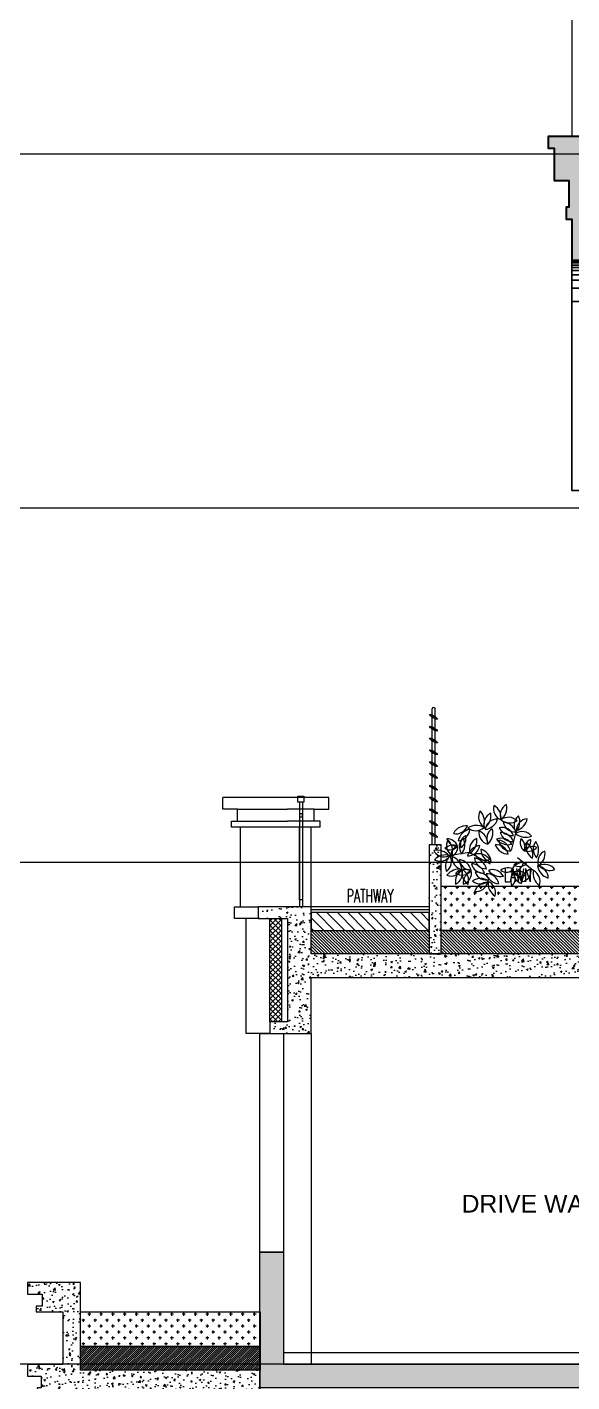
# Model space of a CAD drawing. Header units: millimetres. Extents: x -414464 to 1686, y -90036 to 108605.
# Drawn here: x -127177 to -122561, y 11365 to 22840 of the extents above; entities that cross this region are included whole.
import ezdxf

# ---------------------------------------------------------------- set-up
doc = ezdxf.new("R2010")
doc.units = ezdxf.units.MM
doc.header["$LTSCALE"] = 1000
doc.header["$MEASUREMENT"] = 0
doc.linetypes.add('AUDIT_D_120904163729-0', pattern=[0])
doc.linetypes.add('HIDDEN2', pattern=[0.1875, 0.125, -0.0625])
doc.layers.get('0').update_dxf_attribs({"linetype": 'AUDIT_D_120904163729-0'})
for name, color, linetype in [('a-dim', 1, 'Continuous'), ('A-DW NAME', 7, 'Continuous'), ('a-floor finish', 26, 'Continuous'), ('a-hat rcc', 252, 'Continuous'), ('a-hatch', 252, 'Continuous'), ('a-pl ele', 225, 'Continuous'), ('A-RAILING', 44, 'Continuous'), ('a-rcc', 3, 'Continuous'), ('ELEV 5', 8, 'Continuous'), ('HATCH', 8, 'Continuous'), ('HATCH 150', 8, 'Continuous'), ('LEVEL', 7, 'Continuous'), ('PRESTXT', 7, 'Continuous'), ('T8_PROFILE SECTIONS$0$ELEV 5', 8, 'Continuous'), ('WALL', 6, 'Continuous')]:
    doc.layers.add(name, color=color, linetype=linetype)
doc.layers.add('A-SLAB', color=3, linetype='Continuous', lineweight=35)
doc.layers.add('ele', color=1, linetype='Continuous', lineweight=30)
doc.styles.add('arial', font='sanss___.ttf')
doc.styles.add('ATTR', font='romans.shx', dxfattribs={"width": 0.8, "height": 0.7})
doc.styles.add('DIM150', font='SIMPLEX.shx', dxfattribs={"width": 0.6})
pattern_1 = [(135, (-186473.563, -156242.402), (-13.2582521, -13.2582521), [])]
pattern_2 = [(50, (-181260.02, -158031.87), (143.45204, -12.55043), [15, -165]), (355, (-181260.02, -158031.87), (-27.75027, 150.43843), [12, -132]), (100.451444, (-181248.06, -158032.91), (115.70177, 137.888), [12.74804, -140.22842]), (46.1842, (-181260.02, -157991.87), (213.44827, -33.10386), [22.5, -247.5]), (96.63564, (-181242.23, -157994.63), (186.9324, 194.82372), [19.12207, -210.34275]), (351.18416, (-181260.02, -157991.87), (186.9324, 194.82372), [18, -198]), (21, (-181240.02, -158001.87), (119.38141, -80.52378), [15, -165]), (326, (-181240.02, -158001.87), (48.66307, 145.03001), [12, -132]), (71.451445, (-181230.07, -158008.58), (168.04448, 64.50623), [12.74804, -140.22842]), (37.5, (-181260.02, -158031.87), (2.431971, 66.578771), [0, -130.4, 0, -134, 0, -132.5]), (7.5, (-181260.02, -158031.87), (52.613907, 78.882342), [0, -76.4, 0, -127.4, 0, -50.5]), (327.5, (-181304.62, -158031.87), (106.764487, -4.510974), [0, -50, 0, -156, 0, -207]), (317.5, (-181324.62, -158031.87), (116.637234, 20.020996), [0, -65, 0, -103.6, 0, -147])]

# ---------------------------------------------------------------- blocks, each defined once
blk = doc.blocks.new('A$C50ED7ECD')
at = {"layer": 'LEVEL', "color": 8, "linetype": 'HIDDEN2', "ltscale": 5}
for p, q in [((147.4587, 21.765), (63.4951, 21.765)), ((147.4587, 18.765), (63.4951, 18.765)), ((147.4587, 15.765), (63.4951, 15.765)), ((147.4587, 11.515), (63.4951, 11.515))]:
    blk.add_line(p, q, dxfattribs=at)
blk = doc.blocks.new('T9-Typical floor sec')
at = {"layer": 'T8_PROFILE SECTIONS$0$ELEV 5', "ltscale": 0.7, "elevation": 0}
blk.add_lwpolyline([(-1760, -750), (-1760, -2850)], dxfattribs=at)
blk = doc.blocks.new('TREE-17')
at = {"color": 0}
for p, q in [((341, 76), (440, 470)), ((-492, 34), (-892, -31)), ((-68, -195), (-492, 34)), ((465, -61), (777, -321))]:
    blk.add_line(p, q, dxfattribs=at)
for centre, radius, start, end in [((-68, 738), 238, 149.7853, 233.9482), ((-486, 650), 297, 339.4746, 44.2588), ((34, 595), 238, 114.6273, 198.7902), ((-359, 764), 297, 304.3166, 9.1008), ((227, 901), 238, 163.71, 247.8728), ((-157, 715), 297, 353.3993, 58.1835), ((357, 773), 238, 118.4871, 202.6499), ((-46, 915), 297, 308.1764, 12.9606), ((-545, 269), 297, 86.0416, 150.8258), ((-749, 645), 238, 256.3523, 340.5151), ((-351, 276), 297, 59.3541, 124.1383), ((60, 459), 238, 87.6377, 171.8005), ((-213, 787), 297, 277.327, 342.1112), ((286, 495), 238, 44.3902, 128.553), ((312, 922), 297, 234.0795, 298.8637), ((157, 340), 297, 21.1599, 85.9441), ((411, 684), 238, 191.4705, 275.6334), ((633, 578), 238, 128.9572, 213.12), ((211, 644), 297, 318.6465, 23.4307), ((363, 757), 297, 284.9564, 349.7406), ((677, 467), 238, 95.2671, 179.4299), ((-702, 176), 238, 152.0051, 236.1679), ((-938, 71), 238, 24.0453, 88.8295), ((-749, 356), 190, 194.3559, 278.5188), ((-1117, 72), 297, 341.6944, 46.4786), ((-417, 206), 297, 102.6438, 167.428), ((-719, 508), 238, 272.9545, 357.1173), ((-450, 158), 238, 134.0391, 218.2019), ((-474, 200), 190, 116.8531, 201.016), ((-793, 323), 238, 306.5424, 11.3266), ((-877, 187), 297, 323.7284, 28.5126), ((-364, 704), 238, 229.6648, 313.8276), ((-249, 94), 238, 112.358, 196.5208), ((-635, 278), 297, 302.0473, 6.8315), ((-63, 431), 238, 171.7915, 255.9543), ((-418, 193), 297, 1.4808, 66.265), ((91, 307), 238, 122.538, 206.7008), ((-321, 421), 297, 312.2273, 17.0115), ((145, 81), 238, 29.8367, 113.9995), ((277, 488), 297, 219.526, 284.3102), ((40, -10), 297, 14.7763, 79.5605), ((331, 303), 238, 185.087, 269.2498), ((159, 292), 238, 19.9402, 104.103), ((359, 669), 297, 209.6295, 274.4137), ((112, 137), 297, 23.0922, 87.8764), ((354, 489), 238, 193.4029, 277.5657), ((555, 213), 238, 38.7851, 122.9479), ((622, 635), 297, 228.4744, 293.2586), ((704, 231), 190, 153.3163, 237.4791), ((374, 140), 238, 343.0056, 47.7898), ((787, 112), 190, 108.5392, 192.7021), ((489, 280), 238, 298.2285, 3.0127), ((-1126, -214), 297, 38.1764, 102.9606), ((-984, 189), 238, 208.4871, 292.6499), ((-805, -54), 238, 69.2682, 134.0524), ((-874, 280), 190, 239.5789, 323.7417), ((-909, 140), 190, 284.3559, 8.5188), ((-624, -49), 238, 114.0453, 178.8295), ((-245, -120), 297, 97.3946, 162.1788), ((-519, 209), 238, 267.7053, 351.8681), ((-318, -283), 297, 38.7591, 103.5433), ((-180, 121), 238, 209.0698, 293.2326), ((-351, -181), 297, 6.9973, 71.7815), ((-21, 90), 238, 177.308, 261.4708), ((48, -48), 238, 12.1793, 96.3421), ((298, 299), 297, 201.8686, 266.6528), ((762, -32), 190, 63.3163, 147.4791), ((671, 298), 238, 253.0056, 317.7898), ((874, 135), 238, 157.2141, 241.3769), ((471, -7), 297, 346.9034, 51.6876), ((1010, 102), 238, 140.6119, 224.7747), ((583, 82), 297, 330.3012, 35.0854), ((1102, -153), 238, 113.9244, 198.0872), ((712, 21), 297, 303.6137, 8.3979), ((-963, -309), 297, 71.8664, 136.6507), ((-1068, 105), 238, 242.1771, 326.34), ((-662, -239), 297, 134.3798, 199.164), ((-1078, -142), 238, 304.6905, 28.8533), ((-592, -62), 238, 175.4298, 259.5927), ((-931, -322), 297, 5.1191, 69.9034), ((-448, -79), 238, 185.2671, 269.4299), ((-738, -394), 297, 14.9564, 79.7406), ((-463, -481), 297, 22.5062, 87.2904), ((-217, -131), 238, 192.8169, 276.9798), ((-150, -49), 238, 185.2671, 269.4299), ((-439, -363), 297, 14.9564, 79.7406), ((276, -504), 238, 62.2828, 127.067), ((345, -111), 238, 265.0787, 349.2415), ((603, -451), 297, 94.768, 159.5522), ((530, -340), 190, 53.7442, 137.907), ((495, 0), 238, 243.4335, 308.2177), ((832, -465), 238, 358.887, 83.0498), ((1154, -184), 297, 188.5763, 253.3605), ((1004, -435), 238, 34.045, 118.2078), ((1107, -20), 297, 223.7343, 288.5185), ((-691, -588), 297, 79.216, 144.0002), ((-848, -190), 238, 249.5267, 333.6896), ((-562, -593), 297, 67.9676, 132.7518), ((-467, -541), 297, 124.439, 189.2232), ((-639, -172), 238, 238.2783, 322.4412), ((-860, -373), 238, 294.7497, 18.9125), ((-343, -351), 297, 169.216, 234.0002), ((-741, -509), 238, 339.5267, 63.6896), ((-683, -365), 238, 287.5319, 11.6947), ((-315, -581), 297, 117.2212, 182.0054), ((-269, -774), 297, 57.5366, 122.3208), ((-268, -347), 238, 227.8473, 312.0101), ((-347, -649), 297, 30.547, 95.3312), ((-153, -269), 238, 200.8577, 285.0205), ((-144, -620), 238, 9.5722, 93.7351), ((121, -285), 297, 199.2615, 264.0458), ((-30, -539), 238, 26.1745, 110.3373), ((129, -142), 297, 215.8638, 280.648), ((248, -163), 190, 232.5935, 316.7563), ((566, -525), 238, 139.7856, 204.5698), ((227, -478), 190, 310.0963, 34.2591), ((491, -528), 190, 40.0963, 124.2591), ((538, -190), 238, 229.7856, 294.5698), ((350, -558), 190, 355.3192, 79.4821), ((621, -351), 238, 185.0086, 249.7928), ((496, -313), 238, 283.0447, 7.2076), ((847, -557), 297, 112.734, 177.5182), ((1069, -376), 297, 169.216, 234.0002), ((672, -534), 238, 339.5267, 63.6896), ((-113, -846), 297, 92.6946, 157.4788), ((-359, -497), 238, 263.0053, 347.1681), ((177, -575), 297, 172.5741, 237.3583), ((-211, -755), 238, 342.8847, 67.0476)]:
    blk.add_arc(centre, radius, start, end, dxfattribs=at)
blk = doc.blocks.new('building-10-dopoff')
at = {"layer": 'a-hat rcc', "ltscale": 2}
h = blk.add_hatch(dxfattribs=at)
h.set_pattern_fill('AR-CONC', color=256, scale=20, style=0)
h.set_pattern_definition([(50, (-56051.88, -163171.87), (143.45204, -12.55043), [15, -165]), (355, (-56051.88, -163171.87), (-27.75027, 150.43843), [12, -132]), (100.451444, (-56039.92, -163172.91), (115.70177, 137.888), [12.74804, -140.22842]), (46.1842, (-56051.88, -163131.87), (213.44827, -33.10386), [22.5, -247.5]), (96.63564, (-56034.1, -163134.63), (186.9324, 194.82372), [19.12207, -210.34275]), (351.18416, (-56051.88, -163131.87), (186.9324, 194.82372), [18, -198]), (21, (-56031.88, -163141.87), (119.38141, -80.52378), [15, -165]), (326, (-56031.88, -163141.87), (48.66307, 145.03001), [12, -132]), (71.451445, (-56021.93, -163148.58), (168.04448, 64.50623), [12.74804, -140.22842]), (37.5, (-56051.877, -163171.87), (2.431971, 66.578771), [0, -130.4, 0, -134, 0, -132.5]), (7.5, (-56051.88, -163171.87), (52.613907, 78.882342), [0, -76.4, 0, -127.4, 0, -50.5]), (327.5, (-56096.477, -163171.87), (106.764487, -4.510974), [0, -50, 0, -156, 0, -207]), (317.5, (-56116.48, -163171.87), (116.637234, 20.020996), [0, -65, 0, -103.6, 0, -147])])
h.paths.add_polyline_path([(3.3, 6175), (3.3, 6375), (-1519.3, 6375), (-1519.3, 7117.3), (-1969.4, 7117.3), (-1969.4, 7017.9), (-1844.8, 7017.9), (-1844.8, 6917.3), (-1894.8, 6917.3), (-1894.8, 6867.3), (-1669.3, 6867.3), (-1669.3, 6423.8), (-1969.3, 6423.8), (-1969.3, 6324.4), (-1852.6, 6324.4), (-1852.6, 6223.8), (-1885.6, 6223.8), (-1885.6, 6175), (3.3, 6175), (3.3, 6175)])
at = {"layer": 'HATCH'}
h = blk.add_hatch(dxfattribs=at)
h.set_pattern_fill('CROSS', color=256, scale=200, angle=49.87796, style=0)
h.set_pattern_definition([(90, (-5700249.865, -443974.94), (-50, 50), [25, -75]), (180, (-5700237.365, -443962.44), (-50, -50), [25, -75])])
h.paths.add_polyline_path([(3.3, 6575), (-1519.3, 6575), (-1519.3, 6867), (3.3, 6867)])
h = blk.add_hatch(dxfattribs=at)
h.set_pattern_fill('ANSI31', color=256, scale=100, style=0)
h.set_pattern_definition([(45, (244.351, 6375.023), (-8.838835, 8.838835), [])])
h.paths.add_polyline_path([(3.3, 6375), (-1519.3, 6375), (-1519.3, 6575), (3.3, 6575)])
at = {"layer": 'a-rcc', "linetype": 'ByBlock', "elevation": -15.3}
blk.add_lwpolyline([(3.3, 6175), (3.3, 6375), (-1519.3, 6375), (-1519.3, 7117.3), (-1969.4, 7117.3), (-1969.4, 7017.9), (-1844.8, 7017.9), (-1844.8, 6917.3), (-1894.8, 6917.3), (-1894.8, 6867.3), (-1669.3, 6867.3), (-1669.3, 6423.8), (-1969.3, 6423.8), (-1969.3, 6324.4), (-1852.6, 6324.4), (-1852.6, 6223.8), (-1885.6, 6223.8), (-1885.6, 6175), (3.3, 6175), (3.3, 6175)], close=True, dxfattribs=at)
at = {"layer": 'HATCH', "elevation": -15.3}
for points in [[(3.3, 6575), (-1519.3, 6575), (-1519.3, 6867.3), (3.3, 6867.3)], [(3.3, 6375), (-1519.3, 6375), (-1519.3, 6575), (3.3, 6575)]]:
    blk.add_lwpolyline(points, close=True, dxfattribs=at)
at = {"color": 8, "style": 'ATTR', "text_generation_flag": 4, "width": 0.8, "flags": 9}
blk.add_attdef('ESTCODE', (-3884.6, 171.2), '', height=22.3, rotation=180, dxfattribs=at)
blk = doc.blocks.new('ele feature at 1st flr')
at = {"layer": 'HATCH 150'}
h = blk.add_hatch(dxfattribs=at)
h.set_pattern_fill('AR-SAND', color=8, scale=10, angle=450)
h.set_pattern_definition([(217.5, (-5777362.059, -1712882.958), (0.62993358, -19.26823769), [0, -15.2, 0, -17, 0, -16.25]), (187.5, (-5777362.06, -1712882.958), (-17.69776705, -28.22146065), [0, -8.2, 0, -13.7, 0, -5.25]), (147.5, (-5777349.759, -1712882.958), (-31.141418618, -0.056590535), [0, -5, 0, -18, 0, -23.5]), (137.5, (-5777349.76, -1712882.958), (-30.06126605, -8.77675565), [0, -2.5, 0, -11.8, 0, -13.5])])
h.paths.add_polyline_path([(0, 1950), (0, 2100), (-160, 2100), (-160, 3000), (-460, 3000), (-460, 2900), (-410, 2900), (-410, 2625), (-285, 2625), (-285, 2400), (-310, 2400), (-310, 2300), (-260, 2300), (-260, 1950)])
at = {"layer": 'A-SLAB', "linetype": 'ByBlock'}
blk.add_lwpolyline([(0, 1950), (0, 2100), (-160, 2100), (-160, 3000), (-460, 3000), (-460, 2900), (-410, 2900), (-410, 2625), (-285, 2625), (-285, 2400), (-310, 2400), (-310, 2300), (-260, 2300), (-260, 1950)], close=True, dxfattribs=at)
at = {"layer": 'ele', "color": 8}
for p, q in [((-260, 1950), (0, 1950)), ((0, 1939), (-260, 1939)), ((0, 1928), (-260, 1928)), ((0, 1910), (-260, 1910)), ((0, 1889), (-260, 1889)), ((0, 1863), (-260, 1863)), ((0, 1827), (-260, 1827)), ((0, 1783), (-260, 1783)), ((0, 1713), (-260, 1713)), ((0, 1600), (-260, 1600))]:
    blk.add_line(p, q, dxfattribs=at)
blk.add_lwpolyline([(-260, 1950), (0, 1950), (0, 0), (-260, 0)], close=True, dxfattribs=at)
at = {"layer": 'ELEV 5', "linetype": 'ByBlock'}
blk.add_line((-260, 2100), (-260, 2300), dxfattribs=at)

msp = doc.modelspace()

# ---------------------------------------------------------------- hatches: boundary and pattern name
at = {"layer": 'a-hat rcc'}
h = msp.add_hatch(dxfattribs=at)
h.set_pattern_fill('AR-CONC', color=256, scale=20, style=0)
h.set_pattern_definition(pattern_2)
h.paths.add_polyline_path([(-123670.2, 14989.7), (-123670.2, 15915), (-123770.2, 15915), (-123770.2, 14989.7)])
h = msp.add_hatch(dxfattribs=at)
h.set_pattern_fill('AR-CONC', color=256, scale=20, style=0)
h.set_pattern_definition(pattern_2)
h.paths.add_polyline_path([(-122460.7, 14989.7), (-122460.7, 14989.7), (-124770.2, 14989.7), (-124770.2, 15389.6), (-125220.1, 15389.6), (-125220.2, 15290.2), (-124970, 15290.2), (-124970, 14415), (-125120, 14415), (-125120, 14315), (-124770.2, 14315), (-124770.2, 14315), (-124770.2, 14789.7), (-122300.7, 14789.7), (-122300.7, 15165), (-122460.7, 15165)])
at = {"layer": 'a-hat rcc', "ltscale": 2}
h = msp.add_hatch(dxfattribs=at)
h.set_pattern_fill('AR-CONC', color=256, scale=20, style=0)
h.set_pattern_definition(pattern_2)
h.paths.add_polyline_path([(-114866.1, 11315), (-112416.2, 11315), (-112416.2, 11515), (-125004.8, 11515), (-125004.8, 12465.1), (-125204.9, 12465.1), (-125204.9, 11315), (-125004.8, 11315), (-125004.8, 11315), (-120800.7, 11315), (-120800.7, 10915), (-120570.9, 10915), (-120570.9, 11315), (-115096.1, 11315), (-115096.1, 10915), (-114866.1, 10915)])
at = {"layer": 'HATCH'}
h = msp.add_hatch(dxfattribs=at)
h.set_pattern_fill('CROSS', color=256, scale=200, angle=49.87796, style=0)
h.set_pattern_definition([(90, (-5827732.91, -434759.1), (-50, 50), [25, -75]), (180, (-5827720.41, -434746.6), (-50, -50), [25, -75])])
h.paths.add_polyline_path([(-122460.7, 15189.7), (-123670.2, 15189.7), (-123670.2, 15565), (-122460.7, 15565)])
h = msp.add_hatch(dxfattribs=at)
h.set_pattern_fill('ANSI37', color=256, scale=250, style=0)
h.set_pattern_definition([(45, (-277476.352, 7518.93), (-22.097087, 22.097087), []), (135, (-277476.352, 7518.93), (-22.097087, -22.097087), [])])
h.paths.add_polyline_path([(-125120, 14415), (-125020.2, 14415), (-125020.2, 15290.1), (-125120, 15290.1)])
h = msp.add_hatch(dxfattribs=at)
h.set_pattern_fill('ANSI31', color=256, scale=500, angle=49.87796, style=0)
h.set_pattern_definition([(135, (-5813147.82, -435515.347), (-44.1941738, -44.1941738), [])])
h.paths.add_polyline_path([(-123770, 15189.7), (-123770, 15339.6), (-124770, 15339.6), (-124770, 15189.7)])
h = msp.add_hatch(dxfattribs=at)
h.set_pattern_fill('ANSI31', color=256, scale=150, angle=90, style=0)
h.set_pattern_definition(pattern_1)
h.paths.add_polyline_path([(-123770, 15189.7), (-124770, 15189.7), (-124770, 14989.7), (-123770, 14989.7)])
h = msp.add_hatch(dxfattribs=at)
h.set_pattern_fill('ANSI31', color=256, scale=150, angle=90, style=0)
h.set_pattern_definition(pattern_1)
h.paths.add_polyline_path([(-122460.7, 14989.7), (-123670.2, 14989.7), (-123670.2, 15189.7), (-122460.7, 15189.7)])

# ---------------------------------------------------------------- linework, layer by layer
msp.add_line((-122460.7, 15189.7, -0.6), (-123670.2, 15189.7, -0.6))
at = {"layer": 'a-dim', "extrusion": (-1.07086e-10, -0.001438, 0.999999)}
msp.add_line((-125095, 16314.9, -0.6), (-125095, 16314.9, -0.6), dxfattribs=at)
at = {"layer": 'A-DW NAME', "extrusion": (-1.07086e-10, -0.001438, 0.999999), "elevation": -8053.4}
for points in [[(-124844.2, 16164.9), (-124869.2, 16164.9), (-124869.2, 16139.9), (-124844.2, 16139.9)], [(-124869.2, 16054.9), (-124844.2, 16054.9), (-124844.2, 15435.8), (-124869.2, 15435.8)]]:
    msp.add_lwpolyline(points, close=True, dxfattribs=at)
at = {"layer": 'a-floor finish', "ltscale": 3, "elevation": -0.6}
msp.add_lwpolyline([(-125004.8, 11615), (-112416.3, 11615)], dxfattribs=at)
at = {"layer": 'a-hatch', "elevation": -0.6}
msp.add_lwpolyline([(-125004.8, 12465.1), (-125204.9, 12465.1), (-125204.9, 14315), (-125004.8, 14315)], close=True, dxfattribs=at)
at = {"layer": 'a-pl ele'}
msp.add_line((-124770.2, 14315, -0.6), (-124770.2, 11515, -0.6), dxfattribs=at)
at = {"layer": 'A-RAILING', "extrusion": (-1.07086e-10, -0.001438, 0.999999)}
for p, q in [((-124869.2, 16276.1, -0.6), (-124869.2, 15389.7, -0.6)), ((-124844.2, 16276.1, -0.6), (-124844.2, 15389.7, -0.6))]:
    msp.add_line(p, q, dxfattribs=at)
at = {"layer": 'A-RAILING', "extrusion": (-1.07086e-10, -0.001438, 0.999999), "elevation": -8053.4}
msp.add_lwpolyline([(-124882.1, 16314.9), (-124832.1, 16314.9), (-124832.1, 16264.5), (-124882.1, 16264.5)], close=True, dxfattribs=at)
at = {"layer": 'a-rcc', "elevation": -0.6}
for points in [[(-123670.2, 14989.7), (-123670.2, 15915), (-123770.2, 15915), (-123770.2, 14989.7)], [(-125204.9, 11315), (-125204.9, 12465.1), (-125004.8, 12465.1), (-125004.8, 11515), (-112416.2, 11515), (-112416.2, 11315), (-114866.1, 11315), (-114866.1, 10865), (-115096.1, 10865), (-115096.1, 11315), (-120570.9, 11315), (-120570.9, 10865), (-120800.7, 10865), (-120800.7, 11315)]]:
    msp.add_lwpolyline(points, close=True, dxfattribs=at)
at = {"layer": 'a-rcc', "linetype": 'ByBlock', "elevation": -0.6}
msp.add_lwpolyline([(-122460.7, 14989.7), (-122460.7, 14989.7), (-124770.2, 14989.7), (-124770.2, 15389.6), (-125220.1, 15389.6), (-125220.2, 15290.2), (-124970, 15290.2), (-124970, 14415), (-125120, 14415), (-125120, 14315), (-124770.2, 14315), (-124770.2, 14315), (-124770.2, 14789.7), (-122300.7, 14789.7), (-122300.7, 15165), (-122460.7, 15165)], close=True, dxfattribs=at)
at = {"layer": 'a-rcc', "elevation": -0.6}
for points in [[(-125204.9, 11365), (-125204.9, 12465.1), (-125004.8, 12465.1), (-125004.8, 11515)], [(-125005, 11515), (-120800.9, 11515), (-120685.9, 11515), (-120455.9, 11515)], [(-112416.2, 11515), (-125004.8, 11515)]]:
    msp.add_lwpolyline(points, dxfattribs=at)
at = {"layer": 'HATCH'}
for p, q in [((-123745.2, 15915, -0.5), (-123745.2, 17065, -0.5)), ((-123720.2, 15915, -0.5), (-123720.2, 17065, -0.5)), ((-124620.3, 16315, -0.6), (-125519.7, 16315, -0.6)), ((-125395, 16215.6, -0.6), (-124970, 16215.6, -0.6)), ((-124745, 16215.6, -0.6), (-124970, 16215.6, -0.6)), ((-125395, 16115, -0.6), (-124970, 16115, -0.6)), ((-124745, 16115, -0.6), (-124970, 16115, -0.6)), ((-124970, 16065, -0.6), (-125445, 16065, -0.6)), ((-124695, 16065, 996.5), (-125445, 16065, -111.4)), ((-125370, 15389.6, -0.6), (-125370, 16065, -0.6)), ((-124770, 15314.6, -0.6), (-124770, 16065, -0.6)), ((-125420, 15290.3, -0.6), (-125420, 15389.6, -0.6)), ((-125420, 15389.6, -0.6), (-125220.2, 15389.6, -0.6)), ((-123770, 15389.6, -0.5), (-124958.2, 15389.6, -0.5)), ((-125220.2, 15290.3, -0.6), (-125420, 15290.3, -0.6)), ((-125320, 14315, -0.6), (-125320.1, 15290.3, -0.6)), ((-123770, 15364.6, -0.5), (-124770, 15364.6, -0.6))]:
    msp.add_line(p, q, dxfattribs=at)
for points, elevation in [([(-125445, 16065), (-125445, 16115), (-125395, 16115), (-125395, 16215.6), (-125519.7, 16215.6), (-125519.7, 16315)], -198.6), ([(-124695, 16065), (-124695, 16115), (-124745, 16115), (-124745, 16215.6), (-124620.3, 16215.6), (-124620.3, 16315)], -309.4), ([(-125120, 14315), (-125320, 14315)], -0.7)]:
    msp.add_lwpolyline(points, dxfattribs=dict(at, elevation=elevation))
at = {"layer": 'HATCH', "elevation": -0.6}
for points in [[(-122460.7, 15189.7), (-123670.2, 15189.7), (-123670.2, 15565), (-122460.7, 15565)], [(-123770, 15189.7), (-123770, 15339.6), (-124770, 15339.6), (-124770, 15189.7)], [(-122460.7, 14989.7), (-123670.2, 14989.7), (-123670.2, 15189.7), (-122460.7, 15189.7)]]:
    msp.add_lwpolyline(points, close=True, dxfattribs=at)
at = {"layer": 'HATCH'}
for centre in [(-123733.9, 16998, -0.5), (-123733.9, 16898, -0.5), (-123733.9, 16798, -0.5), (-123733.9, 16698, -0.5), (-123733.9, 16598, -0.5), (-123733.9, 16498, -0.5), (-123733.9, 16398, -0.5), (-123733.9, 16298, -0.5), (-123733.9, 16198, -0.5), (-123733.9, 16098, -0.5), (-123733.9, 15998, -0.5)]:
    msp.add_circle(centre, 3.42, dxfattribs=at)
msp.add_arc((-123732.7, 17065, -0.5), 12.5, 0, 180, dxfattribs=at)
for centre in [(-123733.9, 16998, -0.5), (-123733.9, 16898, -0.5), (-123733.9, 16798, -0.5), (-123733.9, 16698, -0.5), (-123733.9, 16598, -0.5), (-123733.9, 16498, -0.5), (-123733.9, 16398, -0.5), (-123733.9, 16298, -0.5), (-123733.9, 16198, -0.5), (-123733.9, 16098, -0.5), (-123733.9, 15998, -0.5)]:
    msp.add_ellipse(centre, major_axis=(-33.1, 19.1), ratio=0.223825, dxfattribs=at)
at = {"layer": 'WALL', "color": 6}
for p, q in [((-125120, 14415, 197.3), (-125120, 15290.2, -0.6)), ((-125020, 14415, 197.3), (-125020, 15290.1, -0.6))]:
    msp.add_line(p, q, dxfattribs=at)

# ---------------------------------------------------------------- block references
at = {"linetype": 'ByBlock'}
for p in [(-120801.3, 24765), (-120801.3, 21765)]:
    msp.add_blockref('T9-Typical floor sec', p, dxfattribs=at)
at = {"color": 88, "xscale": 0.4286523544578812, "yscale": 0.4286523544578812, "zscale": 0.4286523544578812, "rotation": 359.9999999939154}
msp.add_blockref('TREE-17', (-123220.8, 15833.3, -0.6), dxfattribs=at)
msp.add_blockref('building-10-dopoff', (-125204.9, 5090, -0.7))
at = {"layer": 'LEVEL', "linetype": 'ByBlock', "xscale": 1000, "yscale": 1000, "zscale": 1000}
msp.add_blockref('A$C50ED7ECD', (-215640, 0, -0.6), dxfattribs=at)
at = {"layer": 'PRESTXT'}
msp.add_blockref('ele feature at 1st flr', (-122301.2, 18915), dxfattribs=at)

# ---------------------------------------------------------------- texts
at = {"layer": 'PRESTXT', "style": 'DIM150', "width": 0.6}
for s, p in [('LAWN', (-123137.8, 15601.3, -0.7)), ('PATHWAY', (-124469.5, 15426.7, -0.6))]:
    msp.add_text(s, height=112.5, dxfattribs=at).set_placement(p)
at = {"layer": 'PRESTXT', "style": 'arial'}
msp.add_text('DRIVE WAY', height=150, dxfattribs=at).set_placement((-123496, 12799.5, -0.8))

doc.saveas('drawing.dxf')
